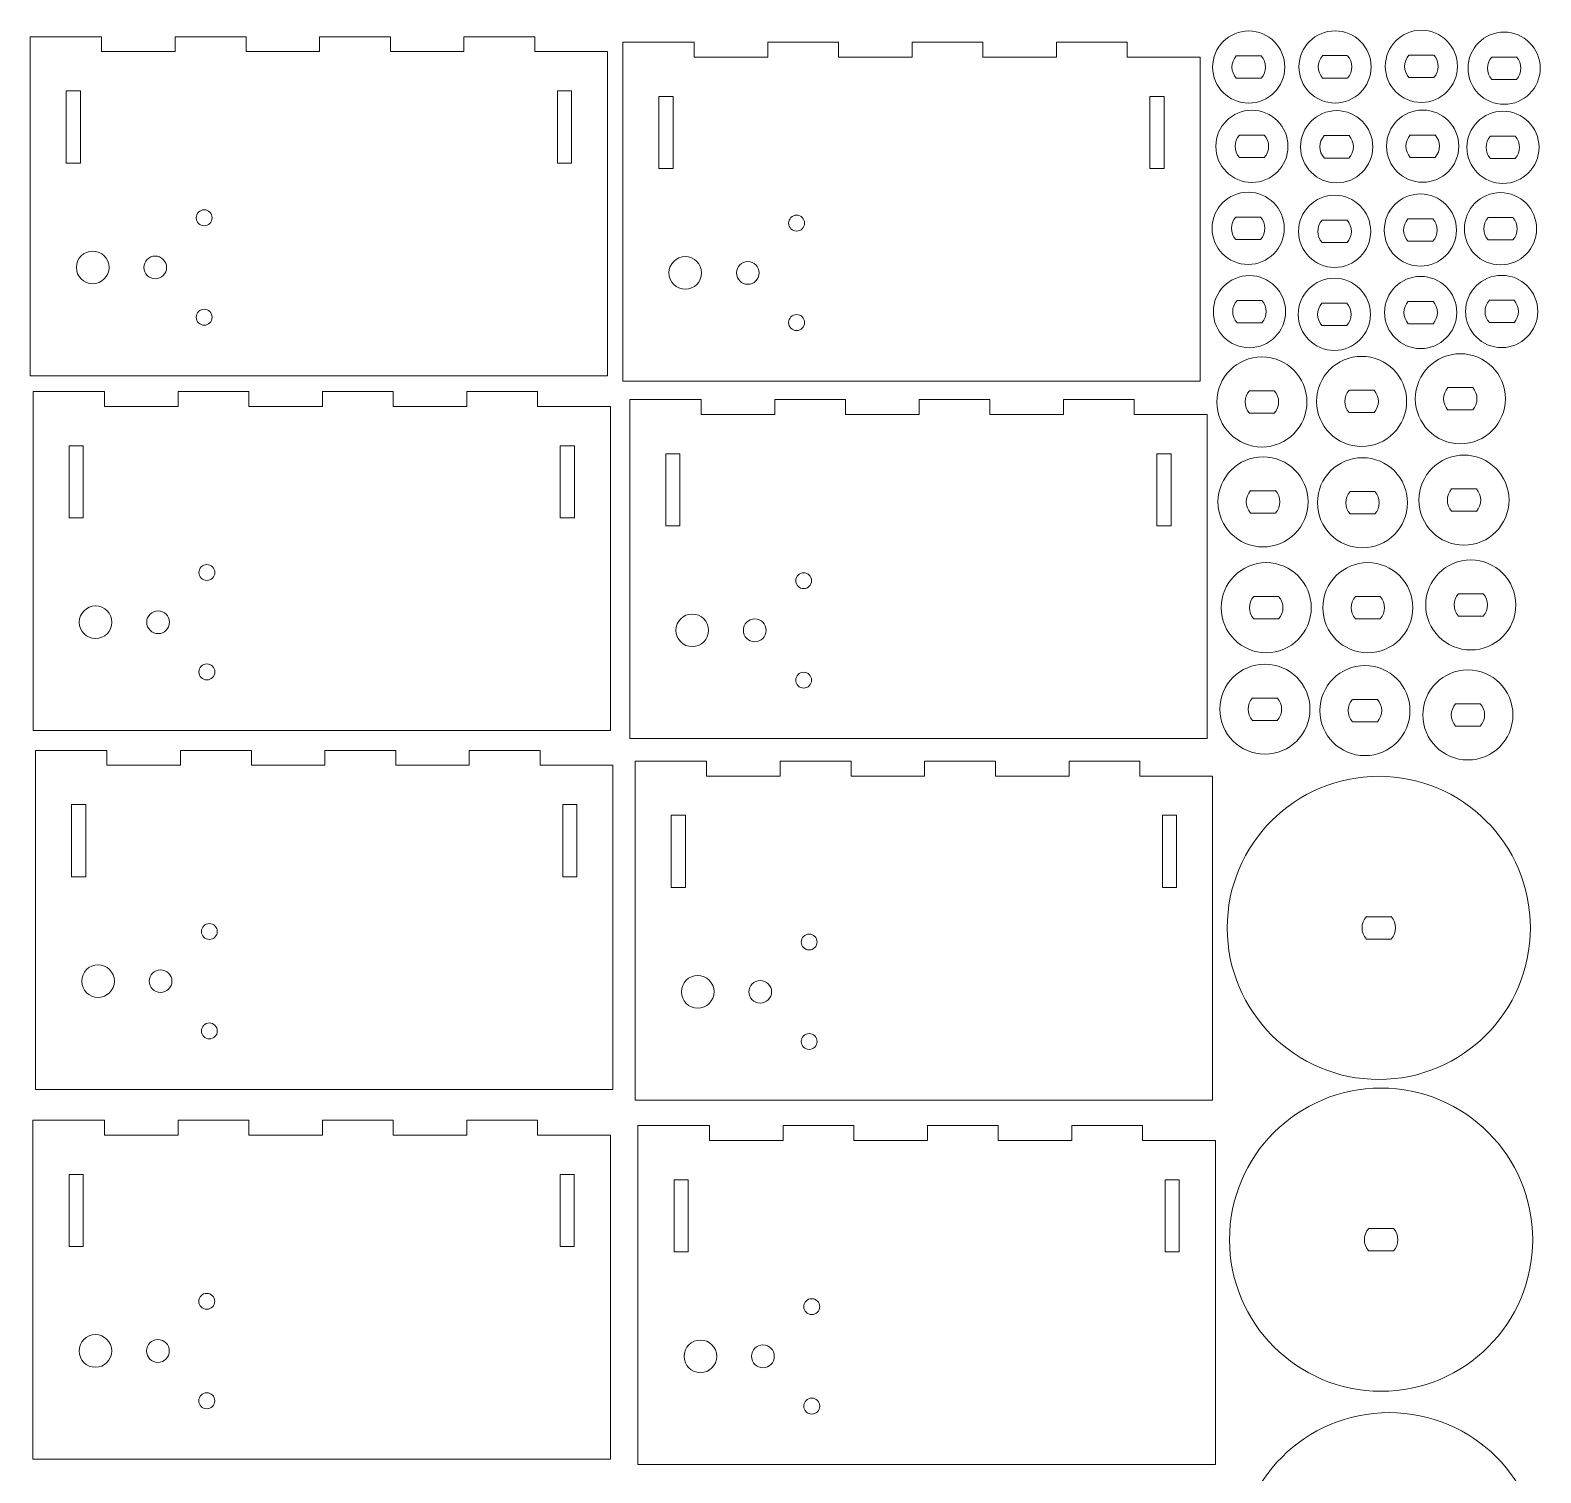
# Model space of a CAD drawing. Header units: inches. Extents: x 0 to 26.9, y 0 to 19.8.
# Drawn here: x 0.28 to 10.74, y 9.8 to 19.79 of the extents above; entities that cross this region are included whole.
import ezdxf

# ---------------------------------------------------------------- set-up
doc = ezdxf.new("R2010")
doc.units = ezdxf.units.IN
doc.header["$MEASUREMENT"] = 0

msp = doc.modelspace()

# ---------------------------------------------------------------- linework, layer by layer
at = {"color": 7, "linetype": 'Continuous', "lineweight": 15}
for p, q in [((0.279, 19.748), (0.279, 17.4)), ((0.774, 19.748), (0.279, 19.748)), ((0.774, 19.748), (0.774, 19.645)), ((1.284, 19.645), (1.284, 19.748)), ((1.774, 19.748), (1.284, 19.748)), ((1.774, 19.748), (1.774, 19.645)), ((2.284, 19.645), (2.284, 19.748)), ((2.774, 19.748), (2.284, 19.748)), ((2.774, 19.748), (2.774, 19.645)), ((3.284, 19.645), (3.284, 19.748)), ((3.774, 19.748), (3.284, 19.748)), ((3.774, 19.748), (3.774, 19.645)), ((4.384, 19.71), (4.384, 17.362)), ((4.879, 19.71), (4.384, 19.71)), ((4.879, 19.71), (4.879, 19.607)), ((5.389, 19.607), (5.389, 19.71)), ((5.879, 19.71), (5.389, 19.71)), ((5.879, 19.71), (5.879, 19.607)), ((6.389, 19.607), (6.389, 19.71)), ((6.879, 19.71), (6.389, 19.71)), ((6.879, 19.71), (6.879, 19.607)), ((7.389, 19.607), (7.389, 19.71)), ((7.879, 19.71), (7.389, 19.71)), ((7.879, 19.71), (7.879, 19.607)), ((0.774, 19.645), (1.284, 19.645)), ((1.774, 19.645), (2.284, 19.645)), ((2.774, 19.645), (3.284, 19.645)), ((3.774, 19.645), (4.279, 19.645)), ((4.279, 17.4), (4.279, 19.645)), ((4.879, 19.607), (5.389, 19.607)), ((5.879, 19.607), (6.389, 19.607)), ((6.879, 19.607), (7.389, 19.607)), ((7.879, 19.607), (8.384, 19.607)), ((8.384, 17.362), (8.384, 19.607)), ((8.634, 19.615), (8.805, 19.615)), ((9.232, 19.617), (9.403, 19.617)), ((9.83, 19.621), (10.001, 19.621)), ((10.404, 19.607), (10.575, 19.607)), ((9.83, 19.466), (10.001, 19.466)), ((0.627, 19.373), (0.529, 19.373)), ((0.529, 19.373), (0.529, 18.873)), ((0.627, 18.873), (0.627, 19.373)), ((4.029, 19.373), (3.931, 19.373)), ((3.931, 19.373), (3.931, 18.873)), ((4.029, 18.873), (4.029, 19.373)), ((8.634, 19.46), (8.805, 19.46)), ((9.232, 19.462), (9.403, 19.462)), ((10.404, 19.452), (10.575, 19.452)), ((4.732, 19.335), (4.634, 19.335)), ((4.634, 19.335), (4.634, 18.835)), ((4.732, 18.835), (4.732, 19.335)), ((8.134, 19.335), (8.036, 19.335)), ((8.036, 19.335), (8.036, 18.835)), ((8.134, 18.835), (8.134, 19.335)), ((8.656, 19.066), (8.828, 19.066)), ((9.243, 19.063), (9.415, 19.063)), ((9.839, 19.067), (10.01, 19.067)), ((10.395, 19.06), (10.567, 19.06)), ((0.529, 18.873), (0.627, 18.873)), ((3.931, 18.873), (4.029, 18.873)), ((4.634, 18.835), (4.732, 18.835)), ((8.036, 18.835), (8.134, 18.835)), ((8.656, 18.911), (8.828, 18.911)), ((9.243, 18.908), (9.415, 18.908)), ((9.839, 18.912), (10.01, 18.912)), ((10.395, 18.905), (10.567, 18.905)), ((8.63, 18.499), (8.801, 18.499)), ((9.229, 18.478), (9.401, 18.478)), ((9.824, 18.487), (9.995, 18.487)), ((10.378, 18.496), (10.549, 18.496)), ((8.63, 18.344), (8.801, 18.344)), ((9.229, 18.323), (9.401, 18.323)), ((9.824, 18.332), (9.995, 18.332)), ((10.378, 18.341), (10.549, 18.341)), ((8.64, 17.922), (8.811, 17.922)), ((9.227, 17.902), (9.399, 17.902)), ((9.826, 17.915), (9.997, 17.915)), ((10.387, 17.923), (10.558, 17.923)), ((8.64, 17.767), (8.811, 17.767)), ((9.227, 17.747), (9.399, 17.747)), ((9.826, 17.76), (9.997, 17.76)), ((10.387, 17.768), (10.558, 17.768)), ((0.279, 17.4), (4.279, 17.4)), ((0.299, 17.29), (0.299, 14.942)), ((0.794, 17.29), (0.299, 17.29)), ((0.794, 17.29), (0.794, 17.187)), ((1.304, 17.187), (1.304, 17.29)), ((1.794, 17.29), (1.304, 17.29)), ((1.794, 17.29), (1.794, 17.187)), ((2.304, 17.187), (2.304, 17.29)), ((2.794, 17.29), (2.304, 17.29)), ((2.794, 17.29), (2.794, 17.187)), ((3.304, 17.187), (3.304, 17.29)), ((3.794, 17.29), (3.304, 17.29)), ((3.794, 17.29), (3.794, 17.187)), ((4.384, 17.362), (8.384, 17.362)), ((8.726, 17.296), (8.897, 17.296)), ((9.417, 17.299), (9.588, 17.299)), ((10.1, 17.318), (10.271, 17.318)), ((0.794, 17.187), (1.304, 17.187)), ((1.794, 17.187), (2.304, 17.187)), ((2.794, 17.187), (3.304, 17.187)), ((3.794, 17.187), (4.299, 17.187)), ((4.299, 14.942), (4.299, 17.187)), ((4.432, 17.234), (4.432, 14.886)), ((4.927, 17.234), (4.432, 17.234)), ((4.927, 17.234), (4.927, 17.131)), ((5.437, 17.131), (5.437, 17.234)), ((5.927, 17.234), (5.437, 17.234)), ((5.927, 17.234), (5.927, 17.131)), ((6.437, 17.131), (6.437, 17.234)), ((6.927, 17.234), (6.437, 17.234)), ((6.927, 17.234), (6.927, 17.131)), ((7.437, 17.131), (7.437, 17.234)), ((7.927, 17.234), (7.437, 17.234)), ((7.927, 17.234), (7.927, 17.131)), ((10.1, 17.163), (10.271, 17.163)), ((4.927, 17.131), (5.437, 17.131)), ((5.927, 17.131), (6.437, 17.131)), ((6.927, 17.131), (7.437, 17.131)), ((7.927, 17.131), (8.432, 17.131)), ((8.432, 14.886), (8.432, 17.131)), ((8.726, 17.141), (8.897, 17.141)), ((9.417, 17.144), (9.588, 17.144)), ((0.647, 16.915), (0.549, 16.915)), ((0.549, 16.915), (0.549, 16.415)), ((0.647, 16.415), (0.647, 16.915)), ((4.049, 16.915), (3.951, 16.915)), ((3.951, 16.915), (3.951, 16.415)), ((4.049, 16.415), (4.049, 16.915)), ((4.78, 16.859), (4.682, 16.859)), ((4.682, 16.859), (4.682, 16.359)), ((4.78, 16.359), (4.78, 16.859)), ((8.182, 16.859), (8.084, 16.859)), ((8.084, 16.859), (8.084, 16.359)), ((8.182, 16.359), (8.182, 16.859)), ((8.733, 16.603), (8.904, 16.603)), ((9.423, 16.597), (9.594, 16.597)), ((10.125, 16.616), (10.296, 16.616)), ((8.733, 16.448), (8.904, 16.448)), ((9.423, 16.442), (9.594, 16.442)), ((10.125, 16.461), (10.296, 16.461)), ((0.549, 16.415), (0.647, 16.415)), ((3.951, 16.415), (4.049, 16.415)), ((4.682, 16.359), (4.78, 16.359)), ((8.084, 16.359), (8.182, 16.359)), ((8.756, 15.87), (8.927, 15.87)), ((9.459, 15.87), (9.63, 15.87)), ((10.172, 15.89), (10.343, 15.89)), ((8.756, 15.715), (8.927, 15.715)), ((9.459, 15.715), (9.63, 15.715)), ((10.172, 15.735), (10.343, 15.735)), ((8.746, 15.167), (8.917, 15.167)), ((9.44, 15.157), (9.611, 15.157)), ((10.153, 15.127), (10.324, 15.127)), ((8.746, 15.012), (8.917, 15.012)), ((9.44, 15.002), (9.611, 15.002)), ((10.153, 14.972), (10.324, 14.972)), ((0.299, 14.942), (4.299, 14.942)), ((4.432, 14.886), (8.432, 14.886)), ((0.316, 14.804), (0.316, 12.456)), ((0.811, 14.804), (0.316, 14.804)), ((0.811, 14.804), (0.811, 14.701)), ((1.321, 14.701), (1.321, 14.804)), ((1.811, 14.804), (1.321, 14.804)), ((1.811, 14.804), (1.811, 14.701)), ((2.321, 14.701), (2.321, 14.804)), ((2.811, 14.804), (2.321, 14.804)), ((2.811, 14.804), (2.811, 14.701)), ((3.321, 14.701), (3.321, 14.804)), ((3.811, 14.804), (3.321, 14.804)), ((3.811, 14.804), (3.811, 14.701)), ((0.811, 14.701), (1.321, 14.701)), ((1.811, 14.701), (2.321, 14.701)), ((2.811, 14.701), (3.321, 14.701)), ((3.811, 14.701), (4.316, 14.701)), ((4.316, 12.456), (4.316, 14.701)), ((4.47, 14.73), (4.47, 12.382)), ((4.965, 14.73), (4.47, 14.73)), ((4.965, 14.73), (4.965, 14.627)), ((5.475, 14.627), (5.475, 14.73)), ((5.965, 14.73), (5.475, 14.73)), ((5.965, 14.73), (5.965, 14.627)), ((6.475, 14.627), (6.475, 14.73)), ((6.965, 14.73), (6.475, 14.73)), ((6.965, 14.73), (6.965, 14.627)), ((7.475, 14.627), (7.475, 14.73)), ((7.965, 14.73), (7.475, 14.73)), ((7.965, 14.73), (7.965, 14.627)), ((4.965, 14.627), (5.475, 14.627)), ((5.965, 14.627), (6.475, 14.627)), ((6.965, 14.627), (7.475, 14.627)), ((7.965, 14.627), (8.47, 14.627)), ((8.47, 12.382), (8.47, 14.627)), ((0.664, 14.429), (0.566, 14.429)), ((0.566, 14.429), (0.566, 13.929)), ((0.664, 13.929), (0.664, 14.429)), ((4.066, 14.429), (3.968, 14.429)), ((3.968, 14.429), (3.968, 13.929)), ((4.066, 13.929), (4.066, 14.429)), ((4.818, 14.355), (4.72, 14.355)), ((4.72, 14.355), (4.72, 13.855)), ((4.818, 13.855), (4.818, 14.355)), ((8.22, 14.355), (8.122, 14.355)), ((8.122, 14.355), (8.122, 13.855)), ((8.22, 13.855), (8.22, 14.355)), ((0.566, 13.929), (0.664, 13.929)), ((3.968, 13.929), (4.066, 13.929)), ((4.72, 13.855), (4.818, 13.855)), ((8.122, 13.855), (8.22, 13.855)), ((9.536, 13.652), (9.707, 13.652)), ((9.536, 13.497), (9.707, 13.497)), ((0.316, 12.456), (4.316, 12.456)), ((4.47, 12.382), (8.47, 12.382)), ((0.298, 12.242), (0.298, 9.894)), ((0.793, 12.242), (0.298, 12.242)), ((0.793, 12.242), (0.793, 12.139)), ((0.793, 12.139), (1.303, 12.139)), ((1.303, 12.139), (1.303, 12.242)), ((1.793, 12.242), (1.303, 12.242)), ((1.793, 12.242), (1.793, 12.139)), ((1.793, 12.139), (2.303, 12.139)), ((2.303, 12.139), (2.303, 12.242)), ((2.793, 12.242), (2.303, 12.242)), ((2.793, 12.242), (2.793, 12.139)), ((2.793, 12.139), (3.303, 12.139)), ((3.303, 12.139), (3.303, 12.242)), ((3.793, 12.242), (3.303, 12.242)), ((3.793, 12.242), (3.793, 12.139)), ((3.793, 12.139), (4.298, 12.139)), ((4.298, 9.894), (4.298, 12.139)), ((4.489, 12.205), (4.489, 9.857)), ((4.984, 12.205), (4.489, 12.205)), ((4.984, 12.205), (4.984, 12.102)), ((5.494, 12.102), (5.494, 12.205)), ((5.984, 12.205), (5.494, 12.205)), ((5.984, 12.205), (5.984, 12.102)), ((6.494, 12.102), (6.494, 12.205)), ((6.984, 12.205), (6.494, 12.205)), ((6.984, 12.205), (6.984, 12.102)), ((7.494, 12.102), (7.494, 12.205)), ((7.984, 12.205), (7.494, 12.205)), ((7.984, 12.205), (7.984, 12.102)), ((4.984, 12.102), (5.494, 12.102)), ((5.984, 12.102), (6.494, 12.102)), ((6.984, 12.102), (7.494, 12.102)), ((7.984, 12.102), (8.489, 12.102)), ((8.489, 9.857), (8.489, 12.102)), ((0.646, 11.867), (0.548, 11.867)), ((0.548, 11.867), (0.548, 11.367)), ((0.646, 11.367), (0.646, 11.867)), ((4.048, 11.867), (3.95, 11.867)), ((3.95, 11.867), (3.95, 11.367)), ((4.048, 11.367), (4.048, 11.867)), ((4.837, 11.83), (4.739, 11.83)), ((4.739, 11.83), (4.739, 11.33)), ((4.837, 11.33), (4.837, 11.83)), ((8.239, 11.83), (8.141, 11.83)), ((8.141, 11.83), (8.141, 11.33)), ((8.239, 11.33), (8.239, 11.83)), ((9.551, 11.492), (9.722, 11.492)), ((0.548, 11.367), (0.646, 11.367)), ((3.95, 11.367), (4.048, 11.367)), ((4.739, 11.33), (4.837, 11.33)), ((8.141, 11.33), (8.239, 11.33)), ((9.551, 11.337), (9.722, 11.337)), ((0.298, 9.894), (4.298, 9.894)), ((4.489, 9.857), (8.489, 9.857))]:
    msp.add_line(p, q, dxfattribs=at)
for centre, radius in [((8.72, 19.538), 0.25), ((9.318, 19.539), 0.25), ((9.916, 19.543), 0.25), ((10.489, 19.53), 0.25), ((8.742, 18.989), 0.25), ((9.329, 18.986), 0.25), ((9.925, 18.99), 0.25), ((10.481, 18.982), 0.25), ((8.716, 18.421), 0.25), ((9.315, 18.4), 0.25), ((9.909, 18.409), 0.25), ((10.464, 18.418), 0.25), ((1.484, 18.494), 0.0551), ((5.588, 18.457), 0.0551), ((0.712, 18.15), 0.113), ((1.145, 18.15), 0.0787), ((4.817, 18.112), 0.113), ((5.25, 18.112), 0.0787), ((8.725, 17.844), 0.25), ((9.313, 17.825), 0.25), ((9.911, 17.838), 0.25), ((10.472, 17.845), 0.25), ((1.484, 17.805), 0.0551), ((5.588, 17.768), 0.0551), ((8.811, 17.218), 0.312), ((9.502, 17.222), 0.312), ((10.186, 17.24), 0.312), ((10.211, 16.538), 0.312), ((8.819, 16.526), 0.312), ((9.508, 16.52), 0.312), ((10.258, 15.812), 0.312), ((1.503, 16.037), 0.0551), ((5.637, 15.98), 0.0551), ((8.841, 15.793), 0.312), ((9.545, 15.793), 0.312), ((0.732, 15.692), 0.113), ((1.165, 15.692), 0.0787), ((4.865, 15.636), 0.113), ((5.298, 15.636), 0.0787), ((1.503, 15.348), 0.0551), ((8.832, 15.09), 0.312), ((9.525, 15.08), 0.312), ((5.637, 15.291), 0.0551), ((10.238, 15.05), 0.312), ((9.621, 13.575), 1.05), ((1.52, 13.55), 0.0551), ((5.675, 13.477), 0.0551), ((0.749, 13.206), 0.113), ((1.182, 13.206), 0.0787), ((4.903, 13.132), 0.113), ((5.336, 13.132), 0.0787), ((1.52, 12.861), 0.0551), ((5.675, 12.788), 0.0551), ((9.637, 11.415), 1.05), ((1.502, 10.988), 0.0551), ((5.693, 10.951), 0.0551), ((0.731, 10.644), 0.113), ((1.164, 10.644), 0.0787), ((4.922, 10.607), 0.113), ((5.355, 10.607), 0.0787), ((1.502, 10.299), 0.0551), ((5.693, 10.262), 0.0551), ((9.693, 9.167), 1.05)]:
    msp.add_circle(centre, radius, dxfattribs=at)
for centre, radius, start, end in [((8.72, 19.538), 0.116, 137.856, 222.144), ((8.72, 19.538), 0.116, 317.856, 42.144), ((9.318, 19.539), 0.116, 137.856, 222.144), ((9.318, 19.539), 0.116, 317.856, 42.144), ((9.916, 19.543), 0.116, 137.856, 222.144), ((9.916, 19.543), 0.116, 317.856, 42.144), ((10.489, 19.53), 0.115, 137.856, 222.144), ((10.489, 19.53), 0.116, 317.856, 42.144), ((8.742, 18.989), 0.116, 137.856, 222.144), ((8.742, 18.989), 0.116, 317.856, 42.144), ((9.329, 18.986), 0.116, 137.856, 222.144), ((9.329, 18.986), 0.116, 317.856, 42.144), ((9.925, 18.99), 0.116, 137.856, 222.144), ((9.925, 18.99), 0.116, 317.856, 42.144), ((10.481, 18.982), 0.116, 137.856, 222.144), ((10.481, 18.982), 0.115, 317.856, 42.144), ((8.716, 18.421), 0.116, 137.856, 222.144), ((8.716, 18.421), 0.116, 317.856, 42.144), ((9.315, 18.4), 0.116, 137.856, 222.144), ((9.315, 18.4), 0.116, 317.856, 42.144), ((9.909, 18.409), 0.116, 137.856, 222.144), ((9.909, 18.409), 0.116, 317.856, 42.144), ((10.464, 18.418), 0.115, 137.856, 222.144), ((10.464, 18.418), 0.116, 317.856, 42.144), ((8.725, 17.844), 0.116, 137.856, 222.144), ((8.725, 17.844), 0.116, 317.856, 42.144), ((9.313, 17.825), 0.116, 137.856, 222.144), ((9.313, 17.825), 0.116, 317.856, 42.144), ((9.911, 17.838), 0.116, 137.856, 222.144), ((9.911, 17.838), 0.116, 317.856, 42.144), ((10.472, 17.845), 0.115, 137.856, 222.144), ((10.472, 17.845), 0.116, 317.856, 42.144), ((8.811, 17.218), 0.116, 137.856, 222.144), ((8.811, 17.218), 0.116, 317.856, 42.144), ((9.502, 17.222), 0.116, 137.856, 222.144), ((9.502, 17.222), 0.116, 317.856, 42.144), ((10.186, 17.24), 0.116, 137.856, 222.144), ((10.186, 17.24), 0.115, 317.856, 42.144), ((8.819, 16.526), 0.116, 137.856, 222.144), ((8.819, 16.526), 0.116, 317.856, 42.144), ((9.508, 16.52), 0.116, 137.856, 222.144), ((9.508, 16.52), 0.116, 317.856, 42.144), ((10.211, 16.538), 0.115, 137.856, 222.144), ((10.211, 16.538), 0.116, 317.856, 42.144), ((8.841, 15.793), 0.116, 137.856, 222.144), ((8.841, 15.793), 0.116, 317.856, 42.144), ((9.545, 15.793), 0.115, 137.856, 222.144), ((9.545, 15.793), 0.115, 317.856, 42.144), ((10.258, 15.812), 0.115, 137.856, 222.144), ((10.258, 15.812), 0.116, 317.856, 42.144), ((8.832, 15.09), 0.116, 137.856, 222.144), ((8.832, 15.09), 0.116, 317.856, 42.144), ((9.525, 15.08), 0.116, 137.856, 222.144), ((9.525, 15.08), 0.116, 317.856, 42.144), ((10.238, 15.05), 0.115, 137.856, 222.144), ((10.238, 15.05), 0.116, 317.856, 42.144), ((9.621, 13.575), 0.116, 137.856, 222.144), ((9.621, 13.575), 0.116, 317.856, 42.144), ((9.637, 11.415), 0.116, 137.856, 222.144), ((9.637, 11.415), 0.116, 317.856, 42.144)]:
    msp.add_arc(centre, radius, start, end, dxfattribs=at)

doc.saveas('drawing.dxf')
